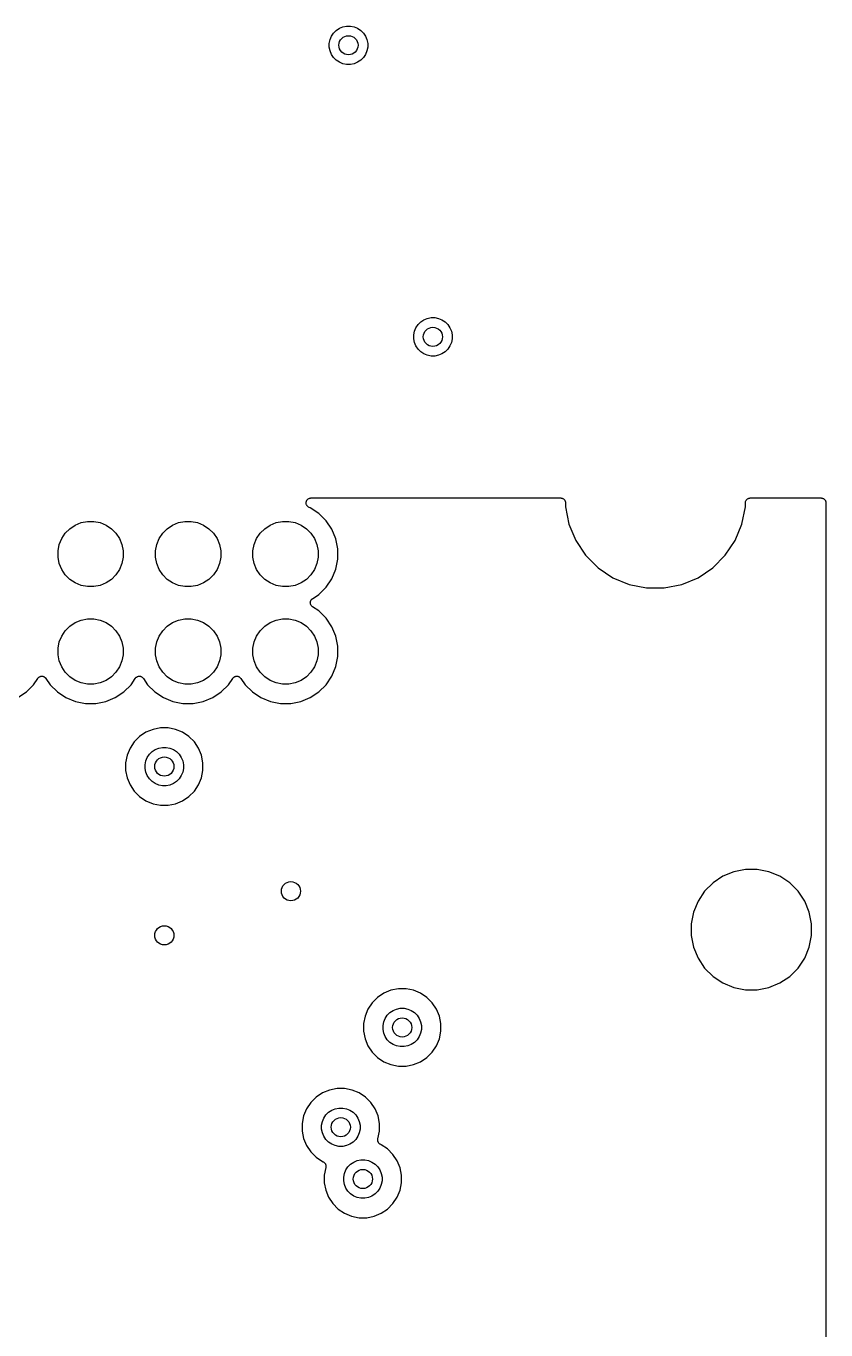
# Model space of a CAD drawing. Extents: x -1.3 to 94.4, y -81.8 to 12.8.
# Drawn here: x 73.6 to 94.44, y -21.68 to 12.3 of the extents above; entities that cross this region are included whole.
import ezdxf

# ---------------------------------------------------------------- set-up
doc = ezdxf.new("R2010")
doc.units = 0
doc.layers.add('BLACK', color=7, linetype='CONTINUOUS')

msp = doc.modelspace()

# ---------------------------------------------------------------- linework, layer by layer
at = {"layer": 'BLACK', "linetype": 'CONTINUOUS'}
for p, q in [((81.6813, 12.1884), (81.7632, 12.2431)), ((81.7632, 12.2431), (81.8542, 12.2808)), ((81.8542, 12.2808), (81.9508, 12.3)), ((81.9508, 12.3), (82.0492, 12.3)), ((82.0492, 12.3), (82.1458, 12.2808)), ((82.1458, 12.2808), (82.2368, 12.2431)), ((82.2368, 12.2431), (82.3187, 12.1884)), ((81.5, 11.8492), (81.5192, 11.9458)), ((81.5192, 11.9458), (81.5569, 12.0368)), ((81.5569, 12.0368), (81.6116, 12.1187)), ((81.6116, 12.1187), (81.6813, 12.1884)), ((82.3187, 12.1884), (82.3884, 12.1187)), ((82.3884, 12.1187), (82.4431, 12.0368)), ((82.4431, 12.0368), (82.4808, 11.9458)), ((82.4808, 11.9458), (82.5, 11.8492)), ((81.5, 11.7508), (81.5, 11.8492)), ((81.5192, 11.6542), (81.5, 11.7508)), ((81.5569, 11.5632), (81.5192, 11.6542)), ((81.6116, 11.4813), (81.5569, 11.5632)), ((82.4431, 11.5632), (82.3884, 11.4813)), ((82.4808, 11.6542), (82.4431, 11.5632)), ((82.5, 11.7508), (82.4808, 11.6542)), ((82.5, 11.8492), (82.5, 11.7508)), ((81.6813, 11.4116), (81.6116, 11.4813)), ((81.7632, 11.3569), (81.6813, 11.4116)), ((81.8542, 11.3192), (81.7632, 11.3569)), ((81.9508, 11.3), (81.8542, 11.3192)), ((82.0492, 11.3), (81.9508, 11.3)), ((82.1458, 11.3192), (82.0492, 11.3)), ((82.2368, 11.3569), (82.1458, 11.3192)), ((82.3187, 11.4116), (82.2368, 11.3569)), ((82.3884, 11.4813), (82.3187, 11.4116)), ((83.7192, 4.34584), (83.7569, 4.43684)), ((83.7569, 4.43684), (83.8116, 4.51873)), ((83.8116, 4.51873), (83.8813, 4.58838)), ((83.8813, 4.58838), (83.9632, 4.64309)), ((83.9632, 4.64309), (84.0542, 4.68079)), ((84.0542, 4.68079), (84.1508, 4.7)), ((84.1508, 4.7), (84.2492, 4.7)), ((84.2492, 4.7), (84.3458, 4.68079)), ((84.3458, 4.68079), (84.4368, 4.64309)), ((84.4368, 4.64309), (84.5187, 4.58838)), ((84.5187, 4.58838), (84.5884, 4.51873)), ((84.5884, 4.51873), (84.6431, 4.43684)), ((84.6431, 4.43684), (84.6808, 4.34584)), ((83.7, 4.24925), (83.7192, 4.34584)), ((83.7, 4.15075), (83.7, 4.24925)), ((83.7192, 4.05415), (83.7, 4.15075)), ((84.6808, 4.34584), (84.7, 4.24925)), ((84.7, 4.15075), (84.6808, 4.05415)), ((84.7, 4.24925), (84.7, 4.15075)), ((83.7569, 3.96316), (83.7192, 4.05415)), ((83.8116, 3.88127), (83.7569, 3.96316)), ((83.8813, 3.81162), (83.8116, 3.88127)), ((83.9632, 3.75691), (83.8813, 3.81162)), ((84.0542, 3.71921), (83.9632, 3.75691)), ((84.4368, 3.75691), (84.3458, 3.71921)), ((84.5187, 3.81162), (84.4368, 3.75691)), ((84.5884, 3.88127), (84.5187, 3.81162)), ((84.6431, 3.96316), (84.5884, 3.88127)), ((84.6808, 4.05415), (84.6431, 3.96316)), ((84.1508, 3.7), (84.0542, 3.71921)), ((84.2492, 3.7), (84.1508, 3.7)), ((84.3458, 3.71921), (84.2492, 3.7)), ((81.0102, -0.001187), (81.0223, 0)), ((81.0223, 0), (87.5291, 0)), ((87.5291, 0), (87.53, -0.000006)), ((92.459, -0.001168), (92.4709, 0)), ((92.4709, 0), (94.315, 0)), ((94.315, 0), (94.3159, -0.000006)), ((80.8953, -0.125892), (80.8966, -0.113842)), ((80.8954, -0.126001), (80.8953, -0.125892)), ((80.8953, -0.126113), (80.8954, -0.126001)), ((80.8964, -0.1382), (80.8953, -0.126113)), ((80.8976, -0.15058), (80.8964, -0.1382)), ((80.8966, -0.113842), (80.8979, -0.101463)), ((80.8976, -0.15069), (80.8976, -0.15058)), ((80.8976, -0.150797), (80.8976, -0.15069)), ((80.901, -0.162338), (80.8976, -0.150797)), ((80.8979, -0.101463), (80.898, -0.101355)), ((80.898, -0.101246), (80.9016, -0.089512)), ((80.898, -0.101355), (80.898, -0.101246)), ((80.9045, -0.174369), (80.901, -0.162338)), ((80.9016, -0.089512), (80.9053, -0.077786)), ((80.9046, -0.174468), (80.9045, -0.174369)), ((80.9046, -0.174575), (80.9046, -0.174468)), ((80.9103, -0.185571), (80.9046, -0.174575)), ((80.9053, -0.077689), (80.9054, -0.077581)), ((80.9053, -0.077786), (80.9053, -0.077689)), ((80.9054, -0.077581), (80.9113, -0.066616)), ((80.916, -0.196355), (80.9103, -0.185571)), ((80.9113, -0.066616), (80.9171, -0.055983)), ((80.916, -0.19644), (80.916, -0.196355)), ((80.9161, -0.196541), (80.916, -0.19644)), ((80.9238, -0.206128), (80.9161, -0.196541)), ((80.9171, -0.055898), (80.9172, -0.055799)), ((80.9171, -0.055983), (80.9171, -0.055898)), ((80.9172, -0.055799), (80.9251, -0.046218)), ((80.9315, -0.215699), (80.9238, -0.206128)), ((80.9251, -0.046218), (80.9329, -0.036885)), ((80.9315, -0.215772), (80.9315, -0.215699)), ((80.9316, -0.215857), (80.9315, -0.215772)), ((80.9408, -0.223594), (80.9316, -0.215857)), ((80.9329, -0.036816), (80.933, -0.036729)), ((80.9329, -0.036885), (80.9329, -0.036816)), ((80.933, -0.036729), (80.9426, -0.02893)), ((80.9504, -0.231664), (80.9408, -0.223594)), ((80.9426, -0.02893), (80.9521, -0.021219)), ((80.9505, -0.231719), (80.9504, -0.231664)), ((80.9506, -0.231789), (80.9505, -0.231719)), ((80.9612, -0.237628), (80.9506, -0.231789)), ((80.9521, -0.021219), (80.9522, -0.021167)), ((80.9522, -0.021097), (80.9631, -0.015333)), ((80.9522, -0.021167), (80.9522, -0.021097)), ((80.9721, -0.243643), (80.9612, -0.237628)), ((80.9631, -0.015333), (80.9739, -0.009583)), ((80.9723, -0.243725), (80.9721, -0.243643)), ((80.9723, -0.24373), (80.9723, -0.243725)), ((80.9723, -0.243734), (80.9723, -0.24373)), ((80.9737, -0.244333), (80.9723, -0.243734)), ((81.0033, -0.256557), (80.9737, -0.244333)), ((80.9739, -0.009583), (80.9741, -0.009551)), ((80.9741, -0.009551), (80.9742, -0.009499)), ((80.9742, -0.009499), (80.986, -0.005946)), ((80.986, -0.005946), (80.9977, -0.002419)), ((80.9977, -0.002419), (80.9978, -0.002408)), ((80.9978, -0.002408), (80.9979, -0.002376)), ((80.9979, -0.002376), (81.0102, -0.001187)), ((81.2257, -0.40517), (81.0033, -0.256557)), ((87.53, -0.000006), (87.53, -0.000003)), ((87.53, -0.000003), (87.53, -0.000006)), ((87.53, -0.000006), (87.5309, -0.000012)), ((87.5309, -0.000012), (87.5428, -0.001349)), ((87.5428, -0.001349), (87.5546, -0.002594)), ((87.5546, -0.002594), (87.5551, -0.002725)), ((87.5551, -0.002725), (87.5555, -0.002775)), ((87.5555, -0.002775), (87.5669, -0.00639)), ((87.5669, -0.00639), (87.5783, -0.009923)), ((87.5783, -0.009923), (87.5787, -0.010135)), ((87.5787, -0.010135), (87.5791, -0.01027)), ((87.5791, -0.01027), (87.5896, -0.016017)), ((87.5896, -0.016017), (87.6001, -0.021712)), ((87.6001, -0.021712), (87.6005, -0.021997)), ((87.6005, -0.021997), (87.6009, -0.022211)), ((87.6009, -0.022211), (87.61, -0.029879)), ((87.61, -0.029879), (87.6192, -0.037511)), ((87.6192, -0.037511), (87.6195, -0.037857)), ((87.6195, -0.037857), (87.6198, -0.038143)), ((87.6198, -0.038143), (87.6273, -0.047455)), ((87.6273, -0.047455), (87.6349, -0.056719)), ((87.6349, -0.056719), (87.6351, -0.057112)), ((87.6351, -0.057112), (87.6354, -0.057459)), ((87.6354, -0.057459), (87.6409, -0.068052)), ((87.6409, -0.068052), (87.6465, -0.078604)), ((87.6465, -0.078604), (87.6466, -0.07903)), ((87.6466, -0.07903), (87.6469, -0.079425)), ((87.6469, -0.079425), (87.6502, -0.090864)), ((87.6502, -0.090864), (87.6537, -0.102332)), ((87.6537, -0.102332), (87.6537, -0.102777)), ((87.6537, -0.102777), (87.6539, -0.103203)), ((87.6539, -0.103203), (87.6549, -0.11509)), ((87.6549, -0.11509), (87.6561, -0.127)), ((87.6561, -0.127), (87.6561, -0.230853)), ((87.6561, -0.230853), (87.7462, -0.683691)), ((92.2538, -0.68369), (92.3439, -0.230853)), ((92.3439, -0.125227), (92.3452, -0.11331)), ((92.3439, -0.126082), (92.3439, -0.125227)), ((92.3439, -0.126113), (92.3439, -0.126082)), ((92.3439, -0.126144), (92.3439, -0.126113)), ((92.3439, -0.127), (92.3439, -0.126144)), ((92.3439, -0.230853), (92.3439, -0.127)), ((92.3452, -0.11331), (92.3465, -0.101463)), ((92.3465, -0.101463), (92.3466, -0.101039)), ((92.3466, -0.101039), (92.3467, -0.100595)), ((92.3467, -0.100595), (92.3503, -0.089199)), ((92.3503, -0.089199), (92.3538, -0.077786)), ((92.3538, -0.077786), (92.354, -0.077393)), ((92.354, -0.077393), (92.3542, -0.076969)), ((92.3542, -0.076969), (92.3599, -0.066515)), ((92.3599, -0.066515), (92.3656, -0.055983)), ((92.3656, -0.055983), (92.3659, -0.055639)), ((92.3659, -0.055639), (92.3661, -0.055249)), ((92.3661, -0.055249), (92.3738, -0.046111)), ((92.3738, -0.046111), (92.3814, -0.036885)), ((92.3814, -0.036885), (92.3818, -0.036603)), ((92.3818, -0.036603), (92.382, -0.036262)), ((92.382, -0.036262), (92.3914, -0.028775)), ((92.3914, -0.028775), (92.4006, -0.021219)), ((92.4006, -0.021219), (92.401, -0.02101)), ((92.401, -0.02101), (92.4014, -0.020731)), ((92.4014, -0.020731), (92.412, -0.015193)), ((92.412, -0.015193), (92.4225, -0.009583)), ((92.4225, -0.009583), (92.4229, -0.009454)), ((92.4229, -0.009454), (92.4233, -0.009248)), ((92.4233, -0.009248), (92.4348, -0.005881)), ((92.4348, -0.005881), (92.4462, -0.002419)), ((92.4462, -0.002419), (92.4467, -0.002375)), ((92.4467, -0.002375), (92.4471, -0.00225)), ((92.4471, -0.00225), (92.459, -0.001168)), ((94.3159, -0.000006), (94.3159, -0.000003)), ((94.3159, -0.000003), (94.3159, -0.000006)), ((94.3159, -0.000006), (94.3168, -0.000012)), ((94.3168, -0.000012), (94.3287, -0.001349)), ((94.3287, -0.001349), (94.3405, -0.002594)), ((94.3405, -0.002594), (94.341, -0.002725)), ((94.341, -0.002725), (94.3414, -0.002775)), ((94.3414, -0.002775), (94.3528, -0.00639)), ((94.3528, -0.00639), (94.3642, -0.009923)), ((94.3642, -0.009923), (94.3646, -0.010135)), ((94.3646, -0.010135), (94.365, -0.01027)), ((94.365, -0.01027), (94.3755, -0.016017)), ((94.3755, -0.016017), (94.386, -0.021712)), ((94.386, -0.021712), (94.3864, -0.021997)), ((94.3864, -0.021997), (94.3868, -0.022211)), ((94.3868, -0.022211), (94.3959, -0.029879)), ((94.3959, -0.029879), (94.4051, -0.037511)), ((94.4051, -0.037511), (94.4054, -0.037857)), ((94.4054, -0.037857), (94.4057, -0.038143)), ((94.4057, -0.038143), (94.4132, -0.047455)), ((94.4132, -0.047455), (94.4208, -0.056719)), ((94.4208, -0.056719), (94.421, -0.057112)), ((94.421, -0.057112), (94.4213, -0.057459)), ((94.4213, -0.057459), (94.4268, -0.068052)), ((94.4268, -0.068052), (94.4324, -0.078604)), ((94.4324, -0.078604), (94.4325, -0.07903)), ((94.4325, -0.07903), (94.4328, -0.079425)), ((94.4328, -0.079425), (94.4361, -0.090864)), ((94.4361, -0.090864), (94.4396, -0.102332)), ((94.4396, -0.102332), (94.4396, -0.102777)), ((94.4396, -0.102777), (94.4397, -0.103203)), ((94.4397, -0.103203), (94.4408, -0.11509)), ((94.4408, -0.11509), (94.442, -0.127)), ((94.442, -0.127), (94.442, -26.8184)), ((74.8774, -0.70674), (75.0321, -0.642665)), ((75.0321, -0.642665), (75.1963, -0.61)), ((75.1963, -0.61), (75.3637, -0.61)), ((75.3637, -0.61), (75.5279, -0.642665)), ((75.5279, -0.642665), (75.6826, -0.70674)), ((77.4174, -0.70674), (77.5721, -0.642665)), ((77.5721, -0.642665), (77.7363, -0.61)), ((77.7363, -0.61), (77.9037, -0.61)), ((77.9037, -0.61), (78.0679, -0.642665)), ((78.0679, -0.642665), (78.2226, -0.70674)), ((79.9574, -0.70674), (80.1121, -0.642665)), ((80.1121, -0.642665), (80.2763, -0.61)), ((80.2763, -0.61), (80.4437, -0.61)), ((80.4437, -0.61), (80.6079, -0.642665)), ((80.6079, -0.642665), (80.7626, -0.70674)), ((81.4148, -0.594325), (81.2257, -0.40517)), ((81.5634, -0.816745), (81.4148, -0.594325)), ((74.5267, -1.05737), (74.6198, -0.918156)), ((74.6198, -0.918156), (74.7382, -0.799762)), ((74.7382, -0.799762), (74.8774, -0.70674)), ((75.6826, -0.70674), (75.8218, -0.799762)), ((75.8218, -0.799762), (75.9402, -0.918156)), ((75.9402, -0.918156), (76.0333, -1.05737)), ((77.0667, -1.05737), (77.1598, -0.918156)), ((77.1598, -0.918156), (77.2782, -0.799762)), ((77.2782, -0.799762), (77.4174, -0.70674)), ((78.2226, -0.70674), (78.3618, -0.799762)), ((78.3618, -0.799762), (78.4802, -0.918156)), ((78.4802, -0.918156), (78.5733, -1.05737)), ((79.6067, -1.05737), (79.6998, -0.918156)), ((79.6998, -0.918156), (79.8182, -0.799762)), ((79.8182, -0.799762), (79.9574, -0.70674)), ((80.7626, -0.70674), (80.9018, -0.799762)), ((80.9018, -0.799762), (81.0202, -0.918156)), ((81.0202, -0.918156), (81.1133, -1.05737)), ((81.6658, -1.06389), (81.5634, -0.816745)), ((87.7462, -0.683691), (87.9229, -1.11025)), ((92.0771, -1.11025), (92.2538, -0.68369)), ((74.43, -1.37628), (74.4627, -1.21206)), ((74.4627, -1.21206), (74.5267, -1.05737)), ((76.0333, -1.05737), (76.0973, -1.21206)), ((76.0973, -1.21206), (76.13, -1.37628)), ((76.97, -1.37628), (77.0027, -1.21206)), ((77.0027, -1.21206), (77.0667, -1.05737)), ((78.5733, -1.05737), (78.6373, -1.21206)), ((78.6373, -1.21206), (78.67, -1.37628)), ((79.51, -1.37628), (79.5427, -1.21206)), ((79.5427, -1.21206), (79.6067, -1.05737)), ((81.1133, -1.05737), (81.1773, -1.21206)), ((81.1773, -1.21206), (81.21, -1.37628)), ((81.718, -1.32625), (81.6658, -1.06389)), ((81.718, -1.59375), (81.718, -1.32625)), ((87.9229, -1.11025), (88.1794, -1.49415)), ((91.8206, -1.49415), (92.0771, -1.11025)), ((74.43, -1.54372), (74.43, -1.37628)), ((74.4627, -1.70794), (74.43, -1.54372)), ((76.13, -1.54372), (76.0973, -1.70794)), ((76.13, -1.37628), (76.13, -1.54372)), ((76.97, -1.54372), (76.97, -1.37628)), ((77.0027, -1.70794), (76.97, -1.54372)), ((78.67, -1.54372), (78.6373, -1.70794)), ((78.67, -1.37628), (78.67, -1.54372)), ((79.51, -1.54372), (79.51, -1.37628)), ((79.5427, -1.70794), (79.51, -1.54372)), ((81.21, -1.54372), (81.1773, -1.70794)), ((81.21, -1.37628), (81.21, -1.54372)), ((81.6658, -1.85611), (81.718, -1.59375)), ((88.1794, -1.49415), (88.5058, -1.82062)), ((91.4941, -1.82063), (91.8206, -1.49415)), ((74.5267, -1.86263), (74.4627, -1.70794)), ((74.6198, -2.00184), (74.5267, -1.86263)), ((74.7382, -2.12024), (74.6198, -2.00184)), ((75.9402, -2.00184), (75.8218, -2.12024)), ((76.0333, -1.86263), (75.9402, -2.00184)), ((76.0973, -1.70794), (76.0333, -1.86263)), ((77.0667, -1.86263), (77.0027, -1.70794)), ((77.1598, -2.00184), (77.0667, -1.86263)), ((77.2782, -2.12024), (77.1598, -2.00184)), ((78.4802, -2.00184), (78.3618, -2.12024)), ((78.5733, -1.86263), (78.4802, -2.00184)), ((78.6373, -1.70794), (78.5733, -1.86263)), ((79.6067, -1.86263), (79.5427, -1.70794)), ((79.6998, -2.00184), (79.6067, -1.86263)), ((79.8182, -2.12024), (79.6998, -2.00184)), ((81.0202, -2.00184), (80.9018, -2.12024)), ((81.1133, -1.86263), (81.0202, -2.00184)), ((81.1773, -1.70794), (81.1133, -1.86263)), ((81.5634, -2.10325), (81.6658, -1.85611)), ((88.5058, -1.82062), (88.8897, -2.07714)), ((91.1103, -2.07714), (91.4941, -1.82063)), ((74.8774, -2.21326), (74.7382, -2.12024)), ((75.0321, -2.27733), (74.8774, -2.21326)), ((75.1963, -2.31), (75.0321, -2.27733)), ((75.3637, -2.31), (75.1963, -2.31)), ((75.5279, -2.27733), (75.3637, -2.31)), ((75.6826, -2.21326), (75.5279, -2.27733)), ((75.8218, -2.12024), (75.6826, -2.21326)), ((77.4174, -2.21326), (77.2782, -2.12024)), ((77.5721, -2.27733), (77.4174, -2.21326)), ((77.7363, -2.31), (77.5721, -2.27733)), ((77.9037, -2.31), (77.7363, -2.31)), ((78.0679, -2.27733), (77.9037, -2.31)), ((78.2226, -2.21326), (78.0679, -2.27733)), ((78.3618, -2.12024), (78.2226, -2.21326)), ((79.9574, -2.21326), (79.8182, -2.12024)), ((80.1121, -2.27733), (79.9574, -2.21326)), ((80.2763, -2.31), (80.1121, -2.27733)), ((80.4437, -2.31), (80.2763, -2.31)), ((80.6079, -2.27733), (80.4437, -2.31)), ((80.7626, -2.21326), (80.6079, -2.27733)), ((80.9018, -2.12024), (80.7626, -2.21326)), ((81.2257, -2.51483), (81.4148, -2.32567)), ((81.4148, -2.32567), (81.5634, -2.10325)), ((88.8897, -2.07714), (89.3163, -2.25382)), ((89.3163, -2.25382), (89.7691, -2.3439)), ((89.7691, -2.3439), (90.2309, -2.3439)), ((90.2309, -2.3439), (90.6837, -2.25382)), ((90.6837, -2.25382), (91.1103, -2.07714)), ((81.0052, -2.72878), (81.0065, -2.71693)), ((81.0065, -2.71693), (81.0078, -2.70479)), ((81.0078, -2.70479), (81.0079, -2.70446)), ((81.0079, -2.70414), (81.0115, -2.69275)), ((81.0079, -2.70446), (81.0079, -2.70414)), ((81.0115, -2.69275), (81.015, -2.68109)), ((81.015, -2.68109), (81.0152, -2.6808)), ((81.0152, -2.6808), (81.0153, -2.68048)), ((81.0153, -2.68048), (81.0211, -2.66989)), ((81.0211, -2.66989), (81.0268, -2.65926)), ((81.0268, -2.65926), (81.027, -2.659)), ((81.027, -2.659), (81.0271, -2.65871)), ((81.0271, -2.65871), (81.0349, -2.6494)), ((81.0349, -2.6494), (81.0425, -2.64012)), ((81.0425, -2.64012), (81.0428, -2.63991)), ((81.0428, -2.63991), (81.043, -2.63965)), ((81.043, -2.63965), (81.0524, -2.63205)), ((81.0524, -2.63205), (81.0617, -2.6244)), ((81.0617, -2.6244), (81.2257, -2.51483)), ((81.0053, -2.72911), (81.0052, -2.72878)), ((81.0052, -2.72945), (81.0053, -2.72911)), ((81.0064, -2.74147), (81.0052, -2.72945)), ((81.0074, -2.75347), (81.0064, -2.74147)), ((81.0075, -2.75379), (81.0074, -2.75347)), ((81.0076, -2.75412), (81.0075, -2.75379)), ((81.011, -2.76578), (81.0076, -2.75412)), ((81.0144, -2.77727), (81.011, -2.76578)), ((81.0145, -2.77756), (81.0144, -2.77727)), ((81.0146, -2.77788), (81.0145, -2.77756)), ((81.0202, -2.78857), (81.0146, -2.77788)), ((81.0258, -2.79926), (81.0202, -2.78857)), ((81.026, -2.79952), (81.0258, -2.79926)), ((81.0262, -2.79982), (81.026, -2.79952)), ((81.0337, -2.80914), (81.0262, -2.79982)), ((81.0413, -2.81862), (81.0337, -2.80914)), ((81.0415, -2.81884), (81.0413, -2.81862)), ((81.0417, -2.81909), (81.0415, -2.81884)), ((81.0509, -2.82674), (81.0417, -2.81909)), ((81.0602, -2.8346), (81.0509, -2.82674)), ((81.0607, -2.83496), (81.0602, -2.8346)), ((81.0608, -2.83498), (81.0607, -2.83496)), ((81.0608, -2.83499), (81.0608, -2.83498)), ((81.0617, -2.8356), (81.0608, -2.83499)), ((81.2257, -2.94517), (81.0617, -2.8356)), ((81.4148, -3.13433), (81.2257, -2.94517)), ((74.6198, -3.45816), (74.7382, -3.33976)), ((74.7382, -3.33976), (74.8774, -3.24674)), ((74.8774, -3.24674), (75.0321, -3.18267)), ((75.0321, -3.18267), (75.1963, -3.15)), ((75.1963, -3.15), (75.3637, -3.15)), ((75.3637, -3.15), (75.5279, -3.18267)), ((75.5279, -3.18267), (75.6826, -3.24674)), ((75.6826, -3.24674), (75.8218, -3.33976)), ((75.8218, -3.33976), (75.9402, -3.45816)), ((77.1598, -3.45816), (77.2782, -3.33976)), ((77.2782, -3.33976), (77.4174, -3.24674)), ((77.4174, -3.24674), (77.5721, -3.18267)), ((77.5721, -3.18267), (77.7363, -3.15)), ((77.7363, -3.15), (77.9037, -3.15)), ((77.9037, -3.15), (78.0679, -3.18267)), ((78.0679, -3.18267), (78.2226, -3.24674)), ((78.2226, -3.24674), (78.3618, -3.33976)), ((78.3618, -3.33976), (78.4802, -3.45816)), ((79.6998, -3.45816), (79.8182, -3.33976)), ((79.8182, -3.33976), (79.9574, -3.24674)), ((79.9574, -3.24674), (80.1121, -3.18267)), ((80.1121, -3.18267), (80.2763, -3.15)), ((80.2763, -3.15), (80.4437, -3.15)), ((80.4437, -3.15), (80.6079, -3.18267)), ((80.6079, -3.18267), (80.7626, -3.24674)), ((80.7626, -3.24674), (80.9018, -3.33976)), ((80.9018, -3.33976), (81.0202, -3.45816)), ((81.5634, -3.35674), (81.4148, -3.13433)), ((81.6658, -3.60389), (81.5634, -3.35674)), ((74.4627, -3.75206), (74.5267, -3.59737)), ((74.5267, -3.59737), (74.6198, -3.45816)), ((75.9402, -3.45816), (76.0333, -3.59737)), ((76.0333, -3.59737), (76.0973, -3.75206)), ((77.0027, -3.75206), (77.0667, -3.59737)), ((77.0667, -3.59737), (77.1598, -3.45816)), ((78.4802, -3.45816), (78.5733, -3.59737)), ((78.5733, -3.59737), (78.6373, -3.75206)), ((79.5427, -3.75206), (79.6067, -3.59737)), ((79.6067, -3.59737), (79.6998, -3.45816)), ((81.0202, -3.45816), (81.1133, -3.59737)), ((81.1133, -3.59737), (81.1773, -3.75206)), ((81.718, -3.86625), (81.6658, -3.60389)), ((74.43, -3.91628), (74.4627, -3.75206)), ((74.43, -4.08372), (74.43, -3.91628)), ((76.0973, -3.75206), (76.13, -3.91628)), ((76.13, -3.91628), (76.13, -4.08372)), ((76.97, -3.91628), (77.0027, -3.75206)), ((76.97, -4.08372), (76.97, -3.91628)), ((78.6373, -3.75206), (78.67, -3.91628)), ((78.67, -3.91628), (78.67, -4.08372)), ((79.51, -3.91628), (79.5427, -3.75206)), ((79.51, -4.08372), (79.51, -3.91628)), ((81.1773, -3.75206), (81.21, -3.91628)), ((81.21, -3.91628), (81.21, -4.08372)), ((81.718, -4.13375), (81.718, -3.86625)), ((74.4627, -4.24794), (74.43, -4.08372)), ((74.5267, -4.40263), (74.4627, -4.24794)), ((74.6198, -4.54184), (74.5267, -4.40263)), ((76.0333, -4.40263), (75.9402, -4.54184)), ((76.0973, -4.24794), (76.0333, -4.40263)), ((76.13, -4.08372), (76.0973, -4.24794)), ((77.0027, -4.24794), (76.97, -4.08372)), ((77.0667, -4.40263), (77.0027, -4.24794)), ((77.1598, -4.54184), (77.0667, -4.40263)), ((78.5733, -4.40263), (78.4802, -4.54184)), ((78.6373, -4.24794), (78.5733, -4.40263)), ((78.67, -4.08372), (78.6373, -4.24794)), ((79.5427, -4.24794), (79.51, -4.08372)), ((79.6067, -4.40263), (79.5427, -4.24794)), ((79.6998, -4.54184), (79.6067, -4.40263)), ((81.1133, -4.40263), (81.0202, -4.54184)), ((81.1773, -4.24794), (81.1133, -4.40263)), ((81.21, -4.08372), (81.1773, -4.24794)), ((81.5634, -4.64325), (81.6658, -4.39611)), ((81.6658, -4.39611), (81.718, -4.13375)), ((73.7948, -4.86567), (73.9044, -4.70168)), ((73.9044, -4.70168), (73.905, -4.70079)), ((73.905, -4.70075), (73.9054, -4.70022)), ((73.905, -4.70076), (73.905, -4.70075)), ((73.905, -4.70079), (73.905, -4.70076)), ((73.9054, -4.70022), (73.9133, -4.69089)), ((73.9133, -4.69089), (73.9209, -4.68173)), ((73.9209, -4.68173), (73.9212, -4.68153)), ((73.9212, -4.68153), (73.9214, -4.68127)), ((73.9214, -4.68127), (73.9308, -4.6737)), ((73.9308, -4.6737), (73.9402, -4.66615)), ((73.9402, -4.66615), (73.9405, -4.666)), ((73.9405, -4.666), (73.9407, -4.66579)), ((73.9407, -4.66579), (73.9514, -4.66024)), ((73.9514, -4.66024), (73.9621, -4.65461)), ((73.9621, -4.65461), (73.9624, -4.65452)), ((73.9624, -4.65452), (73.9627, -4.65436)), ((73.9627, -4.65436), (73.9742, -4.65102)), ((73.9742, -4.65102), (73.9859, -4.64755)), ((73.9859, -4.64755), (73.9862, -4.64752)), ((73.9862, -4.64752), (73.9865, -4.64743)), ((73.9865, -4.64743), (73.9985, -4.64637)), ((73.9985, -4.64637), (74.0106, -4.64524)), ((74.0106, -4.64524), (74.0109, -4.64527)), ((74.0109, -4.64527), (74.0112, -4.64525)), ((74.0112, -4.64525), (74.0231, -4.64652)), ((74.0231, -4.64652), (74.0352, -4.64777)), ((74.0352, -4.64777), (74.0355, -4.64787)), ((74.0355, -4.64787), (74.0359, -4.6479)), ((74.0359, -4.6479), (74.0472, -4.65143)), ((74.0472, -4.65143), (74.0589, -4.65503)), ((74.0589, -4.65503), (74.0592, -4.6552)), ((74.0592, -4.6552), (74.0595, -4.65529)), ((74.0595, -4.65529), (74.07, -4.66101)), ((74.07, -4.66101), (74.0807, -4.66677)), ((74.0807, -4.66677), (74.081, -4.66698)), ((74.081, -4.66698), (74.0813, -4.66714)), ((74.0813, -4.66714), (74.0906, -4.67484)), ((74.0906, -4.67484), (74.0999, -4.68252)), ((74.0999, -4.68252), (74.1001, -4.68278)), ((74.1001, -4.68278), (74.1003, -4.68299)), ((74.1003, -4.68299), (74.1079, -4.6923)), ((74.1079, -4.6923), (74.1156, -4.70168)), ((74.1156, -4.70168), (74.2252, -4.86567)), ((74.7382, -4.66024), (74.6198, -4.54184)), ((74.8774, -4.75326), (74.7382, -4.66024)), ((75.0321, -4.81733), (74.8774, -4.75326)), ((75.6826, -4.75326), (75.5279, -4.81733)), ((75.8218, -4.66024), (75.6826, -4.75326)), ((75.9402, -4.54184), (75.8218, -4.66024)), ((76.3348, -4.86567), (76.4444, -4.70168)), ((76.4444, -4.70168), (76.445, -4.70079)), ((76.445, -4.70075), (76.4454, -4.70022)), ((76.445, -4.70076), (76.445, -4.70075)), ((76.445, -4.70079), (76.445, -4.70076)), ((76.4454, -4.70022), (76.4533, -4.69089)), ((76.4533, -4.69089), (76.4609, -4.68173)), ((76.4609, -4.68173), (76.4612, -4.68153)), ((76.4612, -4.68153), (76.4614, -4.68127)), ((76.4614, -4.68127), (76.4708, -4.6737)), ((76.4708, -4.6737), (76.4802, -4.66615)), ((76.4802, -4.66615), (76.4805, -4.666)), ((76.4805, -4.666), (76.4807, -4.66579)), ((76.4807, -4.66579), (76.4914, -4.66024)), ((76.4914, -4.66024), (76.5021, -4.65461)), ((76.5021, -4.65461), (76.5024, -4.65452)), ((76.5024, -4.65452), (76.5027, -4.65436)), ((76.5027, -4.65436), (76.5142, -4.65102)), ((76.5142, -4.65102), (76.5259, -4.64755)), ((76.5259, -4.64755), (76.5262, -4.64752)), ((76.5262, -4.64752), (76.5265, -4.64743)), ((76.5265, -4.64743), (76.5385, -4.64637)), ((76.5385, -4.64637), (76.5506, -4.64524)), ((76.5506, -4.64524), (76.5509, -4.64527)), ((76.5509, -4.64527), (76.5512, -4.64525)), ((76.5512, -4.64525), (76.5631, -4.64652)), ((76.5631, -4.64652), (76.5752, -4.64777)), ((76.5752, -4.64777), (76.5755, -4.64787)), ((76.5755, -4.64787), (76.5759, -4.6479)), ((76.5759, -4.6479), (76.5872, -4.65143)), ((76.5872, -4.65143), (76.5989, -4.65503)), ((76.5989, -4.65503), (76.5992, -4.6552)), ((76.5992, -4.6552), (76.5995, -4.65529)), ((76.5995, -4.65529), (76.61, -4.66101)), ((76.61, -4.66101), (76.6207, -4.66677)), ((76.6207, -4.66677), (76.621, -4.66698)), ((76.621, -4.66698), (76.6213, -4.66714)), ((76.6213, -4.66714), (76.6306, -4.67484)), ((76.6306, -4.67484), (76.6399, -4.68252)), ((76.6399, -4.68252), (76.6401, -4.68278)), ((76.6401, -4.68278), (76.6403, -4.68299)), ((76.6403, -4.68299), (76.6479, -4.6923)), ((76.6479, -4.6923), (76.6556, -4.70168)), ((76.6556, -4.70168), (76.7652, -4.86567)), ((77.2782, -4.66024), (77.1598, -4.54184)), ((77.4174, -4.75326), (77.2782, -4.66024)), ((77.5721, -4.81733), (77.4174, -4.75326)), ((78.2226, -4.75326), (78.0679, -4.81733)), ((78.3618, -4.66024), (78.2226, -4.75326)), ((78.4802, -4.54184), (78.3618, -4.66024)), ((78.8748, -4.86567), (78.9844, -4.70168)), ((78.9844, -4.70168), (78.985, -4.70079)), ((78.985, -4.70075), (78.9854, -4.70022)), ((78.985, -4.70076), (78.985, -4.70075)), ((78.985, -4.70079), (78.985, -4.70076)), ((78.9854, -4.70022), (78.9933, -4.69089)), ((78.9933, -4.69089), (79.0009, -4.68173)), ((79.0009, -4.68173), (79.0012, -4.68153)), ((79.0012, -4.68153), (79.0014, -4.68127)), ((79.0014, -4.68127), (79.0108, -4.6737)), ((79.0108, -4.6737), (79.0202, -4.66615)), ((79.0202, -4.66615), (79.0205, -4.666)), ((79.0205, -4.666), (79.0207, -4.66579)), ((79.0207, -4.66579), (79.0314, -4.66024)), ((79.0314, -4.66024), (79.0421, -4.65461)), ((79.0421, -4.65461), (79.0424, -4.65452)), ((79.0424, -4.65452), (79.0427, -4.65436)), ((79.0427, -4.65436), (79.0542, -4.65102)), ((79.0542, -4.65102), (79.0659, -4.64755)), ((79.0659, -4.64755), (79.0662, -4.64752)), ((79.0662, -4.64752), (79.0665, -4.64743)), ((79.0665, -4.64743), (79.0785, -4.64637)), ((79.0785, -4.64637), (79.0906, -4.64524)), ((79.0906, -4.64524), (79.0909, -4.64527)), ((79.0909, -4.64527), (79.0912, -4.64525)), ((79.0912, -4.64525), (79.1031, -4.64652)), ((79.1031, -4.64652), (79.1152, -4.64777)), ((79.1152, -4.64777), (79.1155, -4.64787)), ((79.1155, -4.64787), (79.1159, -4.6479)), ((79.1159, -4.6479), (79.1272, -4.65143)), ((79.1272, -4.65143), (79.1389, -4.65503)), ((79.1389, -4.65503), (79.1392, -4.6552)), ((79.1392, -4.6552), (79.1395, -4.65529)), ((79.1395, -4.65529), (79.15, -4.66101)), ((79.15, -4.66101), (79.1607, -4.66677)), ((79.1607, -4.66677), (79.161, -4.66698)), ((79.161, -4.66698), (79.1613, -4.66714)), ((79.1613, -4.66714), (79.1706, -4.67484)), ((79.1706, -4.67484), (79.1799, -4.68252)), ((79.1799, -4.68252), (79.1801, -4.68278)), ((79.1801, -4.68278), (79.1803, -4.68299)), ((79.1803, -4.68299), (79.1879, -4.6923)), ((79.1879, -4.6923), (79.1956, -4.70168)), ((79.1956, -4.70168), (79.3052, -4.86567)), ((79.8182, -4.66024), (79.6998, -4.54184)), ((79.9574, -4.75326), (79.8182, -4.66024)), ((80.1121, -4.81733), (79.9574, -4.75326)), ((80.7626, -4.75326), (80.6079, -4.81733)), ((80.9018, -4.66024), (80.7626, -4.75326)), ((81.0202, -4.54184), (80.9018, -4.66024)), ((81.4148, -4.86567), (81.5634, -4.64325)), ((73.3833, -5.20344), (73.6057, -5.05483)), ((73.6057, -5.05483), (73.7948, -4.86567)), ((74.2252, -4.86567), (74.4143, -5.05483)), ((74.4143, -5.05483), (74.6367, -5.20344)), ((75.1963, -4.85), (75.0321, -4.81733)), ((75.3637, -4.85), (75.1963, -4.85)), ((75.5279, -4.81733), (75.3637, -4.85)), ((75.9233, -5.20344), (76.1457, -5.05483)), ((76.1457, -5.05483), (76.3348, -4.86567)), ((76.7652, -4.86567), (76.9543, -5.05483)), ((76.9543, -5.05483), (77.1767, -5.20344)), ((77.7363, -4.85), (77.5721, -4.81733)), ((77.9037, -4.85), (77.7363, -4.85)), ((78.0679, -4.81733), (77.9037, -4.85)), ((78.4633, -5.20344), (78.6857, -5.05483)), ((78.6857, -5.05483), (78.8748, -4.86567)), ((79.3052, -4.86567), (79.4943, -5.05483)), ((79.4943, -5.05483), (79.7167, -5.20344)), ((80.2763, -4.85), (80.1121, -4.81733)), ((80.4437, -4.85), (80.2763, -4.85)), ((80.6079, -4.81733), (80.4437, -4.85)), ((81.0033, -5.20344), (81.2257, -5.05483)), ((81.2257, -5.05483), (81.4148, -4.86567)), ((74.6367, -5.20344), (74.8839, -5.30581)), ((74.8839, -5.30581), (75.1462, -5.358)), ((75.1462, -5.358), (75.4137, -5.358)), ((75.4137, -5.358), (75.6761, -5.30581)), ((75.6761, -5.30581), (75.9233, -5.20344)), ((77.1767, -5.20344), (77.4239, -5.30581)), ((77.4239, -5.30581), (77.6863, -5.358)), ((77.6863, -5.358), (77.9537, -5.358)), ((77.9537, -5.358), (78.2161, -5.30581)), ((78.2161, -5.30581), (78.4633, -5.20344)), ((79.7167, -5.20344), (79.9639, -5.30581)), ((79.9639, -5.30581), (80.2262, -5.358)), ((80.2262, -5.358), (80.4937, -5.358)), ((80.4937, -5.358), (80.7561, -5.30581)), ((80.7561, -5.30581), (81.0033, -5.20344)), ((76.7225, -6.10672), (76.5574, -6.21704)), ((76.906, -6.03074), (76.7225, -6.10672)), ((77.1007, -5.992), (76.906, -6.03074)), ((77.2993, -5.992), (77.1007, -5.992)), ((77.494, -6.03074), (77.2993, -5.992)), ((77.6775, -6.10672), (77.494, -6.03074)), ((77.8426, -6.21703), (77.6775, -6.10672)), ((76.417, -6.35744), (76.3067, -6.52253)), ((76.5574, -6.21704), (76.417, -6.35744)), ((77.983, -6.35743), (77.8426, -6.21703)), ((78.0933, -6.52253), (77.983, -6.35743)), ((76.2307, -6.70598), (76.192, -6.90072)), ((76.3067, -6.52253), (76.2307, -6.70598)), ((76.7192, -6.85415), (76.7569, -6.76316)), ((76.7569, -6.76316), (76.8116, -6.68127)), ((76.8116, -6.68127), (76.8813, -6.61163)), ((76.8813, -6.61163), (76.9632, -6.55691)), ((76.9632, -6.55691), (77.0542, -6.51921)), ((77.0542, -6.51921), (77.1508, -6.5)), ((77.1508, -6.5), (77.2492, -6.5)), ((77.2492, -6.5), (77.3458, -6.51921)), ((77.3458, -6.51921), (77.4368, -6.55691)), ((77.4368, -6.55691), (77.5187, -6.61163)), ((77.5187, -6.61163), (77.5884, -6.68127)), ((77.5884, -6.68127), (77.6431, -6.76316)), ((77.6431, -6.76316), (77.6808, -6.85415)), ((78.1693, -6.70598), (78.0933, -6.52253)), ((78.208, -6.90072), (78.1693, -6.70598)), ((76.192, -6.90072), (76.192, -7.09928)), ((76.192, -7.09928), (76.2307, -7.29402)), ((76.7, -6.95075), (76.7192, -6.85415)), ((76.7, -7.04925), (76.7, -6.95075)), ((76.7192, -7.14584), (76.7, -7.04925)), ((77.6808, -6.85415), (77.7, -6.95075)), ((77.7, -7.04925), (77.6808, -7.14584)), ((77.7, -6.95075), (77.7, -7.04925)), ((78.1693, -7.29402), (78.208, -7.09928)), ((78.208, -7.09928), (78.208, -6.90072)), ((76.2307, -7.29402), (76.3067, -7.47747)), ((76.7569, -7.23684), (76.7192, -7.14584)), ((76.8116, -7.31873), (76.7569, -7.23684)), ((76.8813, -7.38837), (76.8116, -7.31873)), ((76.9632, -7.44309), (76.8813, -7.38837)), ((77.0542, -7.48079), (76.9632, -7.44309)), ((77.4368, -7.44309), (77.3458, -7.48079)), ((77.5187, -7.38837), (77.4368, -7.44309)), ((77.5884, -7.31873), (77.5187, -7.38837)), ((77.6431, -7.23684), (77.5884, -7.31873)), ((77.6808, -7.14584), (77.6431, -7.23684)), ((78.0933, -7.47747), (78.1693, -7.29402)), ((76.3067, -7.47747), (76.417, -7.64256)), ((76.417, -7.64256), (76.5574, -7.78296)), ((76.5574, -7.78296), (76.7225, -7.89328)), ((77.1508, -7.5), (77.0542, -7.48079)), ((77.2492, -7.5), (77.1508, -7.5)), ((77.3458, -7.48079), (77.2492, -7.5)), ((77.6775, -7.89328), (77.8426, -7.78297)), ((77.8426, -7.78297), (77.983, -7.64256)), ((77.983, -7.64256), (78.0933, -7.47747)), ((76.7225, -7.89328), (76.906, -7.96926)), ((76.906, -7.96926), (77.1007, -8.008)), ((77.1007, -8.008), (77.2993, -8.008)), ((77.2993, -8.008), (77.494, -7.96926)), ((77.494, -7.96926), (77.6775, -7.89328)), ((92.0421, -9.74054), (91.7564, -9.85887)), ((92.3454, -9.68021), (92.0421, -9.74054)), ((92.6546, -9.68021), (92.3454, -9.68021)), ((92.9579, -9.74054), (92.6546, -9.68021)), ((93.2436, -9.85887), (92.9579, -9.74054)), ((91.4993, -10.0307), (91.2807, -10.2493)), ((91.7564, -9.85887), (91.4993, -10.0307)), ((93.5007, -10.0307), (93.2436, -9.85887)), ((93.7193, -10.2493), (93.5007, -10.0307)), ((91.1089, -10.5064), (90.9905, -10.7921)), ((91.2807, -10.2493), (91.1089, -10.5064)), ((93.8911, -10.5064), (93.7193, -10.2493)), ((94.0095, -10.7921), (93.8911, -10.5064)), ((90.9905, -10.7921), (90.9302, -11.0954)), ((94.0698, -11.0954), (94.0095, -10.7921)), ((90.9302, -11.0954), (90.9302, -11.4046)), ((94.0698, -11.4046), (94.0698, -11.0954)), ((90.9302, -11.4046), (90.9905, -11.7079)), ((94.0095, -11.7079), (94.0698, -11.4046)), ((90.9905, -11.7079), (91.1089, -11.9936)), ((93.8911, -11.9936), (94.0095, -11.7079)), ((91.1089, -11.9936), (91.2807, -12.2507)), ((93.7193, -12.2507), (93.8911, -11.9936)), ((91.2807, -12.2507), (91.4993, -12.4693)), ((91.4993, -12.4693), (91.7564, -12.6411)), ((93.2436, -12.6411), (93.5007, -12.4693)), ((93.5007, -12.4693), (93.7193, -12.2507)), ((82.9225, -12.9067), (82.7574, -13.017)), ((83.106, -12.8307), (82.9225, -12.9067)), ((83.3007, -12.792), (83.106, -12.8307)), ((83.4993, -12.792), (83.3007, -12.792)), ((83.694, -12.8307), (83.4993, -12.792)), ((83.8775, -12.9067), (83.694, -12.8307)), ((84.0426, -13.017), (83.8775, -12.9067)), ((91.7564, -12.6411), (92.0421, -12.7595)), ((92.0421, -12.7595), (92.3454, -12.8198)), ((92.3454, -12.8198), (92.6546, -12.8198)), ((92.6546, -12.8198), (92.9579, -12.7595)), ((92.9579, -12.7595), (93.2436, -12.6411)), ((82.617, -13.1574), (82.5067, -13.3225)), ((82.7574, -13.017), (82.617, -13.1574)), ((84.183, -13.1574), (84.0426, -13.017)), ((84.2933, -13.3225), (84.183, -13.1574)), ((82.4307, -13.506), (82.392, -13.7007)), ((82.5067, -13.3225), (82.4307, -13.506)), ((82.9192, -13.6542), (82.9569, -13.5632)), ((82.9569, -13.5632), (83.0116, -13.4813)), ((83.0116, -13.4813), (83.0813, -13.4116)), ((83.0813, -13.4116), (83.1632, -13.3569)), ((83.1632, -13.3569), (83.2542, -13.3192)), ((83.2542, -13.3192), (83.3508, -13.3)), ((83.3508, -13.3), (83.4492, -13.3)), ((83.4492, -13.3), (83.5458, -13.3192)), ((83.5458, -13.3192), (83.6368, -13.3569)), ((83.6368, -13.3569), (83.7187, -13.4116)), ((83.7187, -13.4116), (83.7884, -13.4813)), ((83.7884, -13.4813), (83.8431, -13.5632)), ((83.8431, -13.5632), (83.8808, -13.6542)), ((84.3693, -13.506), (84.2933, -13.3225)), ((84.408, -13.7007), (84.3693, -13.506)), ((82.392, -13.7007), (82.392, -13.8993)), ((82.392, -13.8993), (82.4307, -14.094)), ((82.9, -13.7508), (82.9192, -13.6542)), ((82.9, -13.8492), (82.9, -13.7508)), ((82.9192, -13.9458), (82.9, -13.8492)), ((83.8808, -13.6542), (83.9, -13.7508)), ((83.9, -13.8492), (83.8808, -13.9458)), ((83.9, -13.7508), (83.9, -13.8492)), ((84.3693, -14.094), (84.408, -13.8993)), ((84.408, -13.8993), (84.408, -13.7007)), ((82.4307, -14.094), (82.5067, -14.2775)), ((82.9569, -14.0368), (82.9192, -13.9458)), ((83.0116, -14.1187), (82.9569, -14.0368)), ((83.0813, -14.1884), (83.0116, -14.1187)), ((83.1632, -14.2431), (83.0813, -14.1884)), ((83.2542, -14.2808), (83.1632, -14.2431)), ((83.6368, -14.2431), (83.5458, -14.2808)), ((83.7187, -14.1884), (83.6368, -14.2431)), ((83.7884, -14.1187), (83.7187, -14.1884)), ((83.8431, -14.0368), (83.7884, -14.1187)), ((83.8808, -13.9458), (83.8431, -14.0368)), ((84.2933, -14.2775), (84.3693, -14.094)), ((82.5067, -14.2775), (82.617, -14.4426)), ((82.617, -14.4426), (82.7574, -14.583)), ((82.7574, -14.583), (82.9225, -14.6933)), ((83.3508, -14.3), (83.2542, -14.2808)), ((83.4492, -14.3), (83.3508, -14.3)), ((83.5458, -14.2808), (83.4492, -14.3)), ((83.8775, -14.6933), (84.0426, -14.583)), ((84.0426, -14.583), (84.183, -14.4426)), ((84.183, -14.4426), (84.2933, -14.2775)), ((82.9225, -14.6933), (83.106, -14.7693)), ((83.106, -14.7693), (83.3007, -14.808)), ((83.3007, -14.808), (83.4993, -14.808)), ((83.4993, -14.808), (83.694, -14.7693)), ((83.694, -14.7693), (83.8775, -14.6933)), ((81.1574, -15.617), (81.017, -15.7574)), ((81.3225, -15.5067), (81.1574, -15.617)), ((81.506, -15.4307), (81.3225, -15.5067)), ((81.7007, -15.392), (81.506, -15.4307)), ((81.8993, -15.392), (81.7007, -15.392)), ((82.094, -15.4307), (81.8993, -15.392)), ((82.2775, -15.5067), (82.094, -15.4307)), ((82.4426, -15.617), (82.2775, -15.5067)), ((82.583, -15.7574), (82.4426, -15.617)), ((80.9067, -15.9225), (80.8307, -16.106)), ((81.017, -15.7574), (80.9067, -15.9225)), ((81.4813, -16.0116), (81.5632, -15.9569)), ((81.5632, -15.9569), (81.6542, -15.9192)), ((81.6542, -15.9192), (81.7508, -15.9)), ((81.7508, -15.9), (81.8492, -15.9)), ((81.8492, -15.9), (81.9458, -15.9192)), ((81.9458, -15.9192), (82.0368, -15.9569)), ((82.0368, -15.9569), (82.1187, -16.0116)), ((82.6933, -15.9225), (82.583, -15.7574)), ((82.7693, -16.106), (82.6933, -15.9225)), ((80.8307, -16.106), (80.792, -16.3007)), ((80.792, -16.3007), (80.792, -16.4993)), ((81.3, -16.3508), (81.3192, -16.2542)), ((81.3192, -16.2542), (81.3569, -16.1632)), ((81.3569, -16.1632), (81.4116, -16.0813)), ((81.4116, -16.0813), (81.4813, -16.0116)), ((82.1187, -16.0116), (82.1884, -16.0813)), ((82.1884, -16.0813), (82.2431, -16.1632)), ((82.2431, -16.1632), (82.2808, -16.2542)), ((82.2808, -16.2542), (82.3, -16.3508)), ((82.808, -16.3007), (82.7693, -16.106)), ((82.808, -16.4993), (82.808, -16.3007)), ((80.792, -16.4993), (80.8307, -16.694)), ((81.3, -16.4492), (81.3, -16.3508)), ((81.3192, -16.5458), (81.3, -16.4492)), ((81.3569, -16.6368), (81.3192, -16.5458)), ((81.4116, -16.7187), (81.3569, -16.6368)), ((82.2431, -16.6368), (82.1884, -16.7187)), ((82.2808, -16.5458), (82.2431, -16.6368)), ((82.3, -16.4492), (82.2808, -16.5458)), ((82.3, -16.3508), (82.3, -16.4492)), ((82.7677, -16.702), (82.808, -16.4993)), ((80.8307, -16.694), (80.9067, -16.8775)), ((80.9067, -16.8775), (81.017, -17.0426)), ((81.4813, -16.7884), (81.4116, -16.7187)), ((81.5632, -16.8431), (81.4813, -16.7884)), ((81.6542, -16.8808), (81.5632, -16.8431)), ((81.7508, -16.9), (81.6542, -16.8808)), ((81.8492, -16.9), (81.7508, -16.9)), ((81.9458, -16.8808), (81.8492, -16.9)), ((82.0368, -16.8431), (81.9458, -16.8808)), ((82.1187, -16.7884), (82.0368, -16.8431)), ((82.1884, -16.7187), (82.1187, -16.7884)), ((82.7629, -16.7336), (82.7641, -16.7218)), ((82.7629, -16.7341), (82.7629, -16.7336)), ((82.7629, -16.7345), (82.7629, -16.7341)), ((82.764, -16.7465), (82.7629, -16.7345)), ((82.7651, -16.7583), (82.764, -16.7465)), ((82.7641, -16.7218), (82.7653, -16.7099)), ((82.7652, -16.7587), (82.7651, -16.7583)), ((82.7652, -16.7592), (82.7652, -16.7587)), ((82.7687, -16.7707), (82.7652, -16.7592)), ((82.7653, -16.7099), (82.7655, -16.7094)), ((82.7655, -16.709), (82.7677, -16.702)), ((82.7655, -16.7094), (82.7655, -16.709)), ((82.772, -16.7821), (82.7687, -16.7707)), ((82.7722, -16.7825), (82.772, -16.7821)), ((82.7724, -16.7829), (82.7722, -16.7825)), ((82.778, -16.7936), (82.7724, -16.7829)), ((82.7835, -16.8041), (82.778, -16.7936)), ((82.7837, -16.8044), (82.7835, -16.8041)), ((82.784, -16.8048), (82.7837, -16.8044)), ((82.7915, -16.8141), (82.784, -16.8048)), ((82.799, -16.8234), (82.7915, -16.8141)), ((82.7993, -16.8237), (82.799, -16.8234)), ((82.7996, -16.8241), (82.7993, -16.8237)), ((82.8087, -16.8317), (82.7996, -16.8241)), ((82.8179, -16.8394), (82.8087, -16.8317)), ((82.8183, -16.8396), (82.8179, -16.8394)), ((82.8187, -16.8399), (82.8183, -16.8396)), ((82.8291, -16.8456), (82.8187, -16.8399)), ((82.8396, -16.8514), (82.8291, -16.8456)), ((82.8404, -16.8517), (82.8396, -16.8514)), ((82.8405, -16.8517), (82.8404, -16.8517)), ((82.8404, -16.8517), (82.8404, -16.8517)), ((82.8413, -16.8521), (82.8405, -16.8517)), ((82.8525, -16.8567), (82.8413, -16.8521)), ((83.0176, -16.967), (82.8525, -16.8567)), ((83.158, -17.1074), (83.0176, -16.967)), ((81.017, -17.0426), (81.1574, -17.183)), ((81.1574, -17.183), (81.3225, -17.2933)), ((81.3225, -17.2933), (81.3337, -17.2979)), ((81.3337, -17.2979), (81.3345, -17.2983)), ((81.3345, -17.2983), (81.3346, -17.2983)), ((81.3346, -17.2983), (81.3346, -17.2983)), ((81.3346, -17.2983), (81.3354, -17.2986)), ((81.3354, -17.2986), (81.3459, -17.3044)), ((81.3459, -17.3044), (81.3563, -17.3101)), ((81.3563, -17.3101), (81.3567, -17.3104)), ((81.3567, -17.3104), (81.3571, -17.3106)), ((81.3571, -17.3106), (81.3663, -17.3183)), ((81.3663, -17.3183), (81.3754, -17.3259)), ((81.3754, -17.3259), (81.3757, -17.3263)), ((81.3757, -17.3263), (81.376, -17.3266)), ((81.376, -17.3266), (81.3835, -17.3359)), ((82.0563, -17.3616), (82.1382, -17.3069)), ((82.1382, -17.3069), (82.2292, -17.2692)), ((82.2292, -17.2692), (82.3258, -17.25)), ((82.3258, -17.25), (82.4242, -17.25)), ((82.4242, -17.25), (82.5208, -17.2692)), ((82.5208, -17.2692), (82.6118, -17.3069)), ((82.6118, -17.3069), (82.6937, -17.3616)), ((83.2683, -17.2725), (83.158, -17.1074)), ((83.3443, -17.456), (83.2683, -17.2725)), ((81.4073, -17.448), (81.367, -17.6507)), ((81.367, -17.6507), (81.367, -17.8493)), ((81.3835, -17.3359), (81.391, -17.3452)), ((81.391, -17.3452), (81.3913, -17.3456)), ((81.3913, -17.3456), (81.3915, -17.3459)), ((81.3915, -17.3459), (81.397, -17.3564)), ((81.397, -17.3564), (81.4026, -17.3671)), ((81.4026, -17.3671), (81.4028, -17.3675)), ((81.4028, -17.3675), (81.403, -17.3679)), ((81.403, -17.3679), (81.4063, -17.3793)), ((81.4063, -17.3793), (81.4098, -17.3908)), ((81.4095, -17.441), (81.4073, -17.448)), ((81.4097, -17.4401), (81.4095, -17.4406)), ((81.4095, -17.4406), (81.4095, -17.441)), ((81.4109, -17.4283), (81.4097, -17.4401)), ((81.4098, -17.3908), (81.4098, -17.3913)), ((81.4098, -17.3913), (81.4099, -17.3917)), ((81.4099, -17.3917), (81.411, -17.4036)), ((81.4121, -17.4164), (81.4109, -17.4283)), ((81.411, -17.4036), (81.4121, -17.4155)), ((81.4121, -17.4155), (81.4121, -17.4159)), ((81.4121, -17.4159), (81.4121, -17.4164)), ((81.875, -17.7008), (81.8942, -17.6042)), ((81.8942, -17.6042), (81.9319, -17.5132)), ((81.9319, -17.5132), (81.9866, -17.4313)), ((81.9866, -17.4313), (82.0563, -17.3616)), ((82.6937, -17.3616), (82.7634, -17.4313)), ((82.7634, -17.4313), (82.8181, -17.5132)), ((82.8181, -17.5132), (82.8558, -17.6042)), ((82.8558, -17.6042), (82.875, -17.7008)), ((83.383, -17.6507), (83.3443, -17.456)), ((83.383, -17.8493), (83.383, -17.6507)), ((81.367, -17.8493), (81.4057, -18.044)), ((81.875, -17.7992), (81.875, -17.7008)), ((81.8942, -17.8958), (81.875, -17.7992)), ((81.9319, -17.9868), (81.8942, -17.8958)), ((81.9866, -18.0687), (81.9319, -17.9868)), ((82.8181, -17.9868), (82.7634, -18.0687)), ((82.8558, -17.8958), (82.8181, -17.9868)), ((82.875, -17.7992), (82.8558, -17.8958)), ((82.875, -17.7008), (82.875, -17.7992)), ((83.3443, -18.044), (83.383, -17.8493)), ((81.4057, -18.044), (81.4817, -18.2275)), ((81.4817, -18.2275), (81.592, -18.3926)), ((82.0563, -18.1384), (81.9866, -18.0687)), ((82.1382, -18.1931), (82.0563, -18.1384)), ((82.2292, -18.2308), (82.1382, -18.1931)), ((82.3258, -18.25), (82.2292, -18.2308)), ((82.4242, -18.25), (82.3258, -18.25)), ((82.5208, -18.2308), (82.4242, -18.25)), ((82.6118, -18.1931), (82.5208, -18.2308)), ((82.6937, -18.1384), (82.6118, -18.1931)), ((82.7634, -18.0687), (82.6937, -18.1384)), ((83.158, -18.3926), (83.2683, -18.2275)), ((83.2683, -18.2275), (83.3443, -18.044)), ((81.592, -18.3926), (81.7324, -18.533)), ((81.7324, -18.533), (81.8975, -18.6433)), ((81.8975, -18.6433), (82.081, -18.7193)), ((82.669, -18.7193), (82.8525, -18.6433)), ((82.8525, -18.6433), (83.0176, -18.533)), ((83.0176, -18.533), (83.158, -18.3926)), ((82.081, -18.7193), (82.2757, -18.758)), ((82.2757, -18.758), (82.4743, -18.758)), ((82.4743, -18.758), (82.669, -18.7193))]:
    msp.add_line(p, q, dxfattribs=at)
at = {"layer": 'BLACK'}
for centre in [(82, 11.8), (84.2, 4.2), (77.2, -7), (80.5, -10.25), (77.2, -11.4), (83.4, -13.8), (81.8, -16.4), (82.375, -17.75)]:
    msp.add_circle(centre, 0.25, dxfattribs=at)

doc.saveas('drawing.dxf')
